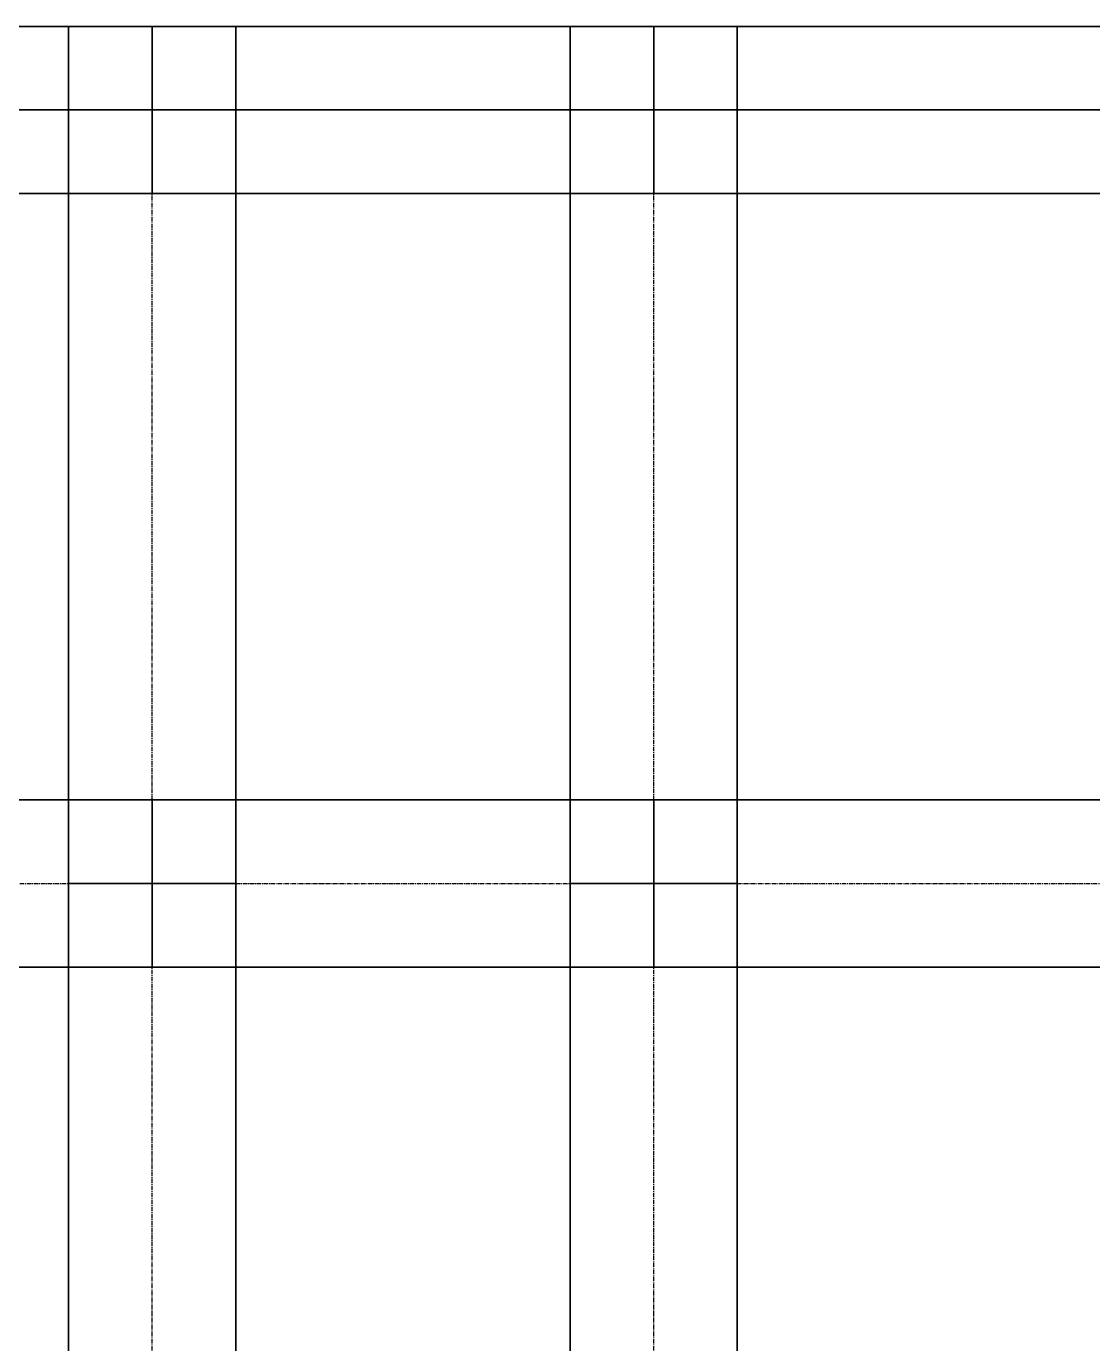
# Model space of a CAD drawing. Extents: x -12 to 2097, y 100 to 3117.
# Drawn here: x 896.9 to 1050, y 2927.9 to 3116.9 of the extents above; entities that cross this region are included whole.
import ezdxf

# ---------------------------------------------------------------- set-up
doc = ezdxf.new("R2010")
doc.units = 0
doc.header["$MEASUREMENT"] = 0
doc.linetypes.add('Center', pattern=[2, 1.25, -0.25, 0.25, -0.25])
for name, color, linetype in [('BEAM', 5, 'CONTINUOUS'), ('CENTERLINES', 7, 'CONTINUOUS'), ('COLS', 5, 'CONTINUOUS'), ('SLAB', 6, 'CONTINUOUS')]:
    doc.layers.add(name, color=color, linetype=linetype)

msp = doc.modelspace()

# ---------------------------------------------------------------- linework, layer by layer
at = {"layer": 'BEAM', "color": 5, "linetype": 'CONTINUOUS'}
for points in [[(744, 3116.916, 600), (744, 3116.916, 624), (915, 3116.916, 624), (915, 3116.916, 600)], [(744, 3116.916, 624), (744, 3092.916, 624), (915, 3092.916, 624), (915, 3116.916, 624)], [(744, 3092.916, 600), (744, 3116.916, 600), (915, 3116.916, 600), (915, 3092.916, 600)], [(744, 3116.916, 468), (744, 3116.916, 492), (915, 3116.916, 492), (915, 3116.916, 468)], [(744, 3116.916, 492), (744, 3092.916, 492), (915, 3092.916, 492), (915, 3116.916, 492)], [(744, 3092.916, 468), (744, 3116.916, 468), (915, 3116.916, 468), (915, 3092.916, 468)], [(744, 3116.916, 336), (744, 3116.916, 360), (915, 3116.916, 360), (915, 3116.916, 336)], [(744, 3116.916, 360), (744, 3092.916, 360), (915, 3092.916, 360), (915, 3116.916, 360)], [(744, 3092.916, 336), (744, 3116.916, 336), (915, 3116.916, 336), (915, 3092.916, 336)], [(744, 3116.916, 204), (744, 3116.916, 228), (915, 3116.916, 228), (915, 3116.916, 204)], [(744, 3116.916, 228), (744, 3092.916, 228), (915, 3092.916, 228), (915, 3116.916, 228)], [(744, 3092.916, 204), (744, 3116.916, 204), (915, 3116.916, 204), (915, 3092.916, 204)], [(744, 3116.916, 60), (744, 3116.916, 84), (915, 3116.916, 84), (915, 3116.916, 60)], [(744, 3116.916, 84), (744, 3092.916, 84), (915, 3092.916, 84), (915, 3116.916, 84)], [(744, 3092.916, 60), (744, 3116.916, 60), (915, 3116.916, 60), (915, 3092.916, 60)], [(915, 3116.916, 600), (915, 3116.916, 624), (987, 3116.916, 624), (987, 3116.916, 600)], [(915, 3116.916, 624), (915, 3092.916, 624), (987, 3092.916, 624), (987, 3116.916, 624)], [(915, 3092.916, 600), (915, 3116.916, 600), (987, 3116.916, 600), (987, 3092.916, 600)], [(915, 3116.916, 468), (915, 3116.916, 492), (987, 3116.916, 492), (987, 3116.916, 468)], [(915, 3116.916, 492), (915, 3092.916, 492), (987, 3092.916, 492), (987, 3116.916, 492)], [(915, 3092.916, 468), (915, 3116.916, 468), (987, 3116.916, 468), (987, 3092.916, 468)], [(915, 3116.916, 336), (915, 3116.916, 360), (987, 3116.916, 360), (987, 3116.916, 336)], [(915, 3116.916, 360), (915, 3092.916, 360), (987, 3092.916, 360), (987, 3116.916, 360)], [(915, 3092.916, 336), (915, 3116.916, 336), (987, 3116.916, 336), (987, 3092.916, 336)], [(915, 3116.916, 204), (915, 3116.916, 228), (987, 3116.916, 228), (987, 3116.916, 204)], [(915, 3116.916, 228), (915, 3092.916, 228), (987, 3092.916, 228), (987, 3116.916, 228)], [(915, 3092.916, 204), (915, 3116.916, 204), (987, 3116.916, 204), (987, 3092.916, 204)], [(915, 3116.916, 60), (915, 3116.916, 84), (987, 3116.916, 84), (987, 3116.916, 60)], [(915, 3116.916, 84), (915, 3092.916, 84), (987, 3092.916, 84), (987, 3116.916, 84)], [(915, 3092.916, 60), (915, 3116.916, 60), (987, 3116.916, 60), (987, 3092.916, 60)], [(987, 3116.916, 600), (987, 3116.916, 624), (1098, 3116.916, 624), (1098, 3116.916, 600)], [(987, 3116.916, 624), (987, 3092.916, 624), (1098, 3092.916, 624), (1098, 3116.916, 624)], [(987, 3092.916, 600), (987, 3116.916, 600), (1098, 3116.916, 600), (1098, 3092.916, 600)], [(987, 3116.916, 468), (987, 3116.916, 492), (1098, 3116.916, 492), (1098, 3116.916, 468)], [(987, 3116.916, 492), (987, 3092.916, 492), (1098, 3092.916, 492), (1098, 3116.916, 492)], [(987, 3092.916, 468), (987, 3116.916, 468), (1098, 3116.916, 468), (1098, 3092.916, 468)], [(987, 3116.916, 336), (987, 3116.916, 360), (1098, 3116.916, 360), (1098, 3116.916, 336)], [(987, 3116.916, 360), (987, 3092.916, 360), (1098, 3092.916, 360), (1098, 3116.916, 360)], [(987, 3092.916, 336), (987, 3116.916, 336), (1098, 3116.916, 336), (1098, 3092.916, 336)], [(987, 3116.916, 204), (987, 3116.916, 228), (1098, 3116.916, 228), (1098, 3116.916, 204)], [(987, 3116.916, 228), (987, 3092.916, 228), (1098, 3092.916, 228), (1098, 3116.916, 228)], [(987, 3092.916, 204), (987, 3116.916, 204), (1098, 3116.916, 204), (1098, 3092.916, 204)], [(987, 3116.916, 60), (987, 3116.916, 84), (1098, 3116.916, 84), (1098, 3116.916, 60)], [(987, 3116.916, 84), (987, 3092.916, 84), (1098, 3092.916, 84), (1098, 3116.916, 84)], [(987, 3092.916, 60), (987, 3116.916, 60), (1098, 3116.916, 60), (1098, 3092.916, 60)], [(903, 2993.916, 600), (903, 2993.916, 624), (903, 3104.916, 624), (903, 3104.916, 600)], [(903, 2993.916, 624), (927, 2993.916, 624), (927, 3104.916, 624), (903, 3104.916, 624)], [(927, 2993.916, 600), (903, 2993.916, 600), (903, 3104.916, 600), (927, 3104.916, 600)], [(903, 2993.916, 468), (903, 2993.916, 492), (903, 3104.916, 492), (903, 3104.916, 468)], [(903, 2993.916, 492), (927, 2993.916, 492), (927, 3104.916, 492), (903, 3104.916, 492)], [(927, 2993.916, 468), (903, 2993.916, 468), (903, 3104.916, 468), (927, 3104.916, 468)], [(903, 2993.916, 336), (903, 2993.916, 360), (903, 3104.916, 360), (903, 3104.916, 336)], [(903, 2993.916, 360), (927, 2993.916, 360), (927, 3104.916, 360), (903, 3104.916, 360)], [(927, 2993.916, 336), (903, 2993.916, 336), (903, 3104.916, 336), (927, 3104.916, 336)], [(903, 2993.916, 204), (903, 2993.916, 228), (903, 3104.916, 228), (903, 3104.916, 204)], [(903, 2993.916, 228), (927, 2993.916, 228), (927, 3104.916, 228), (903, 3104.916, 228)], [(927, 2993.916, 204), (903, 2993.916, 204), (903, 3104.916, 204), (927, 3104.916, 204)], [(903, 2993.916, 60), (903, 2993.916, 84), (903, 3104.916, 84), (903, 3104.916, 60)], [(903, 2993.916, 84), (927, 2993.916, 84), (927, 3104.916, 84), (903, 3104.916, 84)], [(927, 2993.916, 60), (903, 2993.916, 60), (903, 3104.916, 60), (927, 3104.916, 60)], [(927, 2993.916, 624), (927, 2993.916, 600), (927, 3104.916, 600), (927, 3104.916, 624)], [(927, 2993.916, 492), (927, 2993.916, 468), (927, 3104.916, 468), (927, 3104.916, 492)], [(927, 2993.916, 360), (927, 2993.916, 336), (927, 3104.916, 336), (927, 3104.916, 360)], [(927, 2993.916, 228), (927, 2993.916, 204), (927, 3104.916, 204), (927, 3104.916, 228)], [(927, 2993.916, 84), (927, 2993.916, 60), (927, 3104.916, 60), (927, 3104.916, 84)], [(975, 2993.916, 600), (975, 2993.916, 624), (975, 3104.916, 624), (975, 3104.916, 600)], [(975, 2993.916, 624), (999, 2993.916, 624), (999, 3104.916, 624), (975, 3104.916, 624)], [(999, 2993.916, 600), (975, 2993.916, 600), (975, 3104.916, 600), (999, 3104.916, 600)], [(975, 2993.916, 468), (975, 2993.916, 492), (975, 3104.916, 492), (975, 3104.916, 468)], [(975, 2993.916, 492), (999, 2993.916, 492), (999, 3104.916, 492), (975, 3104.916, 492)], [(999, 2993.916, 468), (975, 2993.916, 468), (975, 3104.916, 468), (999, 3104.916, 468)], [(975, 2993.916, 336), (975, 2993.916, 360), (975, 3104.916, 360), (975, 3104.916, 336)], [(975, 2993.916, 360), (999, 2993.916, 360), (999, 3104.916, 360), (975, 3104.916, 360)], [(999, 2993.916, 336), (975, 2993.916, 336), (975, 3104.916, 336), (999, 3104.916, 336)], [(975, 2993.916, 204), (975, 2993.916, 228), (975, 3104.916, 228), (975, 3104.916, 204)], [(975, 2993.916, 228), (999, 2993.916, 228), (999, 3104.916, 228), (975, 3104.916, 228)], [(999, 2993.916, 204), (975, 2993.916, 204), (975, 3104.916, 204), (999, 3104.916, 204)], [(975, 2993.916, 60), (975, 2993.916, 84), (975, 3104.916, 84), (975, 3104.916, 60)], [(975, 2993.916, 84), (999, 2993.916, 84), (999, 3104.916, 84), (975, 3104.916, 84)], [(999, 2993.916, 60), (975, 2993.916, 60), (975, 3104.916, 60), (999, 3104.916, 60)], [(999, 2993.916, 624), (999, 2993.916, 600), (999, 3104.916, 600), (999, 3104.916, 624)], [(999, 2993.916, 492), (999, 2993.916, 468), (999, 3104.916, 468), (999, 3104.916, 492)], [(999, 2993.916, 360), (999, 2993.916, 336), (999, 3104.916, 336), (999, 3104.916, 360)], [(999, 2993.916, 228), (999, 2993.916, 204), (999, 3104.916, 204), (999, 3104.916, 228)], [(999, 2993.916, 84), (999, 2993.916, 60), (999, 3104.916, 60), (999, 3104.916, 84)], [(744, 3092.916, 624), (744, 3092.916, 600), (915, 3092.916, 600), (915, 3092.916, 624)], [(744, 3092.916, 492), (744, 3092.916, 468), (915, 3092.916, 468), (915, 3092.916, 492)], [(744, 3092.916, 360), (744, 3092.916, 336), (915, 3092.916, 336), (915, 3092.916, 360)], [(744, 3092.916, 228), (744, 3092.916, 204), (915, 3092.916, 204), (915, 3092.916, 228)], [(744, 3092.916, 84), (744, 3092.916, 60), (915, 3092.916, 60), (915, 3092.916, 84)], [(915, 3092.916, 624), (915, 3092.916, 600), (987, 3092.916, 600), (987, 3092.916, 624)], [(915, 3092.916, 492), (915, 3092.916, 468), (987, 3092.916, 468), (987, 3092.916, 492)], [(915, 3092.916, 360), (915, 3092.916, 336), (987, 3092.916, 336), (987, 3092.916, 360)], [(915, 3092.916, 228), (915, 3092.916, 204), (987, 3092.916, 204), (987, 3092.916, 228)], [(915, 3092.916, 84), (915, 3092.916, 60), (987, 3092.916, 60), (987, 3092.916, 84)], [(987, 3092.916, 624), (987, 3092.916, 600), (1098, 3092.916, 600), (1098, 3092.916, 624)], [(987, 3092.916, 492), (987, 3092.916, 468), (1098, 3092.916, 468), (1098, 3092.916, 492)], [(987, 3092.916, 360), (987, 3092.916, 336), (1098, 3092.916, 336), (1098, 3092.916, 360)], [(987, 3092.916, 228), (987, 3092.916, 204), (1098, 3092.916, 204), (1098, 3092.916, 228)], [(987, 3092.916, 84), (987, 3092.916, 60), (1098, 3092.916, 60), (1098, 3092.916, 84)], [(744, 3005.916, 600), (744, 3005.916, 624), (915, 3005.916, 624), (915, 3005.916, 600)], [(744, 3005.916, 624), (744, 2981.916, 624), (915, 2981.916, 624), (915, 3005.916, 624)], [(744, 2981.916, 600), (744, 3005.916, 600), (915, 3005.916, 600), (915, 2981.916, 600)], [(744, 3005.916, 468), (744, 3005.916, 492), (915, 3005.916, 492), (915, 3005.916, 468)], [(744, 3005.916, 492), (744, 2981.916, 492), (915, 2981.916, 492), (915, 3005.916, 492)], [(744, 2981.916, 468), (744, 3005.916, 468), (915, 3005.916, 468), (915, 2981.916, 468)], [(744, 3005.916, 336), (744, 3005.916, 360), (915, 3005.916, 360), (915, 3005.916, 336)], [(744, 3005.916, 360), (744, 2981.916, 360), (915, 2981.916, 360), (915, 3005.916, 360)], [(744, 2981.916, 336), (744, 3005.916, 336), (915, 3005.916, 336), (915, 2981.916, 336)], [(744, 3005.916, 204), (744, 3005.916, 228), (915, 3005.916, 228), (915, 3005.916, 204)], [(744, 3005.916, 228), (744, 2981.916, 228), (915, 2981.916, 228), (915, 3005.916, 228)], [(744, 2981.916, 204), (744, 3005.916, 204), (915, 3005.916, 204), (915, 2981.916, 204)], [(744, 3005.916, 60), (744, 3005.916, 84), (915, 3005.916, 84), (915, 3005.916, 60)], [(744, 3005.916, 84), (744, 2981.916, 84), (915, 2981.916, 84), (915, 3005.916, 84)], [(744, 2981.916, 60), (744, 3005.916, 60), (915, 3005.916, 60), (915, 2981.916, 60)], [(915, 3005.916, 600), (915, 3005.916, 624), (987, 3005.916, 624), (987, 3005.916, 600)], [(915, 3005.916, 624), (915, 2981.916, 624), (987, 2981.916, 624), (987, 3005.916, 624)], [(915, 2981.916, 600), (915, 3005.916, 600), (987, 3005.916, 600), (987, 2981.916, 600)], [(915, 3005.916, 468), (915, 3005.916, 492), (987, 3005.916, 492), (987, 3005.916, 468)], [(915, 3005.916, 492), (915, 2981.916, 492), (987, 2981.916, 492), (987, 3005.916, 492)], [(915, 2981.916, 468), (915, 3005.916, 468), (987, 3005.916, 468), (987, 2981.916, 468)], [(915, 3005.916, 336), (915, 3005.916, 360), (987, 3005.916, 360), (987, 3005.916, 336)], [(915, 3005.916, 360), (915, 2981.916, 360), (987, 2981.916, 360), (987, 3005.916, 360)], [(915, 2981.916, 336), (915, 3005.916, 336), (987, 3005.916, 336), (987, 2981.916, 336)], [(915, 3005.916, 204), (915, 3005.916, 228), (987, 3005.916, 228), (987, 3005.916, 204)], [(915, 3005.916, 228), (915, 2981.916, 228), (987, 2981.916, 228), (987, 3005.916, 228)], [(915, 2981.916, 204), (915, 3005.916, 204), (987, 3005.916, 204), (987, 2981.916, 204)], [(915, 3005.916, 60), (915, 3005.916, 84), (987, 3005.916, 84), (987, 3005.916, 60)], [(915, 3005.916, 84), (915, 2981.916, 84), (987, 2981.916, 84), (987, 3005.916, 84)], [(915, 2981.916, 60), (915, 3005.916, 60), (987, 3005.916, 60), (987, 2981.916, 60)], [(987, 3005.916, 600), (987, 3005.916, 624), (1098, 3005.916, 624), (1098, 3005.916, 600)], [(987, 3005.916, 624), (987, 2981.916, 624), (1098, 2981.916, 624), (1098, 3005.916, 624)], [(987, 2981.916, 600), (987, 3005.916, 600), (1098, 3005.916, 600), (1098, 2981.916, 600)], [(987, 3005.916, 468), (987, 3005.916, 492), (1098, 3005.916, 492), (1098, 3005.916, 468)], [(987, 3005.916, 492), (987, 2981.916, 492), (1098, 2981.916, 492), (1098, 3005.916, 492)], [(987, 2981.916, 468), (987, 3005.916, 468), (1098, 3005.916, 468), (1098, 2981.916, 468)], [(987, 3005.916, 336), (987, 3005.916, 360), (1098, 3005.916, 360), (1098, 3005.916, 336)], [(987, 3005.916, 360), (987, 2981.916, 360), (1098, 2981.916, 360), (1098, 3005.916, 360)], [(987, 2981.916, 336), (987, 3005.916, 336), (1098, 3005.916, 336), (1098, 2981.916, 336)], [(987, 3005.916, 204), (987, 3005.916, 228), (1098, 3005.916, 228), (1098, 3005.916, 204)], [(987, 3005.916, 228), (987, 2981.916, 228), (1098, 2981.916, 228), (1098, 3005.916, 228)], [(987, 2981.916, 204), (987, 3005.916, 204), (1098, 3005.916, 204), (1098, 2981.916, 204)], [(987, 3005.916, 60), (987, 3005.916, 84), (1098, 3005.916, 84), (1098, 3005.916, 60)], [(987, 3005.916, 84), (987, 2981.916, 84), (1098, 2981.916, 84), (1098, 3005.916, 84)], [(987, 2981.916, 60), (987, 3005.916, 60), (1098, 3005.916, 60), (1098, 2981.916, 60)], [(903, 2908.92, 600), (903, 2908.92, 624), (903, 2993.916, 624), (903, 2993.916, 600)], [(903, 2908.92, 624), (927, 2908.92, 624), (927, 2993.916, 624), (903, 2993.916, 624)], [(927, 2908.92, 600), (903, 2908.92, 600), (903, 2993.916, 600), (927, 2993.916, 600)], [(903, 2908.92, 468), (903, 2908.92, 492), (903, 2993.916, 492), (903, 2993.916, 468)], [(903, 2908.92, 492), (927, 2908.92, 492), (927, 2993.916, 492), (903, 2993.916, 492)], [(927, 2908.92, 468), (903, 2908.92, 468), (903, 2993.916, 468), (927, 2993.916, 468)], [(903, 2908.92, 336), (903, 2908.92, 360), (903, 2993.916, 360), (903, 2993.916, 336)], [(903, 2908.92, 360), (927, 2908.92, 360), (927, 2993.916, 360), (903, 2993.916, 360)], [(927, 2908.92, 336), (903, 2908.92, 336), (903, 2993.916, 336), (927, 2993.916, 336)], [(903, 2908.92, 204), (903, 2908.92, 228), (903, 2993.916, 228), (903, 2993.916, 204)], [(903, 2908.92, 228), (927, 2908.92, 228), (927, 2993.916, 228), (903, 2993.916, 228)], [(927, 2908.92, 204), (903, 2908.92, 204), (903, 2993.916, 204), (927, 2993.916, 204)], [(903, 2908.92, 60), (903, 2908.92, 84), (903, 2993.916, 84), (903, 2993.916, 60)], [(903, 2908.92, 84), (927, 2908.92, 84), (927, 2993.916, 84), (903, 2993.916, 84)], [(927, 2908.92, 60), (903, 2908.92, 60), (903, 2993.916, 60), (927, 2993.916, 60)], [(927, 2908.92, 624), (927, 2908.92, 600), (927, 2993.916, 600), (927, 2993.916, 624)], [(927, 2908.92, 492), (927, 2908.92, 468), (927, 2993.916, 468), (927, 2993.916, 492)], [(927, 2908.92, 360), (927, 2908.92, 336), (927, 2993.916, 336), (927, 2993.916, 360)], [(927, 2908.92, 228), (927, 2908.92, 204), (927, 2993.916, 204), (927, 2993.916, 228)], [(927, 2908.92, 84), (927, 2908.92, 60), (927, 2993.916, 60), (927, 2993.916, 84)], [(975, 2908.92, 600), (975, 2908.92, 624), (975, 2993.916, 624), (975, 2993.916, 600)], [(975, 2908.92, 624), (999, 2908.92, 624), (999, 2993.916, 624), (975, 2993.916, 624)], [(999, 2908.92, 600), (975, 2908.92, 600), (975, 2993.916, 600), (999, 2993.916, 600)], [(975, 2908.92, 468), (975, 2908.92, 492), (975, 2993.916, 492), (975, 2993.916, 468)], [(975, 2908.92, 492), (999, 2908.92, 492), (999, 2993.916, 492), (975, 2993.916, 492)], [(999, 2908.92, 468), (975, 2908.92, 468), (975, 2993.916, 468), (999, 2993.916, 468)], [(975, 2908.92, 336), (975, 2908.92, 360), (975, 2993.916, 360), (975, 2993.916, 336)], [(975, 2908.92, 360), (999, 2908.92, 360), (999, 2993.916, 360), (975, 2993.916, 360)], [(999, 2908.92, 336), (975, 2908.92, 336), (975, 2993.916, 336), (999, 2993.916, 336)], [(975, 2908.92, 204), (975, 2908.92, 228), (975, 2993.916, 228), (975, 2993.916, 204)], [(975, 2908.92, 228), (999, 2908.92, 228), (999, 2993.916, 228), (975, 2993.916, 228)], [(999, 2908.92, 204), (975, 2908.92, 204), (975, 2993.916, 204), (999, 2993.916, 204)], [(975, 2908.92, 60), (975, 2908.92, 84), (975, 2993.916, 84), (975, 2993.916, 60)], [(975, 2908.92, 84), (999, 2908.92, 84), (999, 2993.916, 84), (975, 2993.916, 84)], [(999, 2908.92, 60), (975, 2908.92, 60), (975, 2993.916, 60), (999, 2993.916, 60)], [(999, 2908.92, 624), (999, 2908.92, 600), (999, 2993.916, 600), (999, 2993.916, 624)], [(999, 2908.92, 492), (999, 2908.92, 468), (999, 2993.916, 468), (999, 2993.916, 492)], [(999, 2908.92, 360), (999, 2908.92, 336), (999, 2993.916, 336), (999, 2993.916, 360)], [(999, 2908.92, 228), (999, 2908.92, 204), (999, 2993.916, 204), (999, 2993.916, 228)], [(999, 2908.92, 84), (999, 2908.92, 60), (999, 2993.916, 60), (999, 2993.916, 84)], [(744, 2981.916, 624), (744, 2981.916, 600), (915, 2981.916, 600), (915, 2981.916, 624)], [(744, 2981.916, 492), (744, 2981.916, 468), (915, 2981.916, 468), (915, 2981.916, 492)], [(744, 2981.916, 360), (744, 2981.916, 336), (915, 2981.916, 336), (915, 2981.916, 360)], [(744, 2981.916, 228), (744, 2981.916, 204), (915, 2981.916, 204), (915, 2981.916, 228)], [(744, 2981.916, 84), (744, 2981.916, 60), (915, 2981.916, 60), (915, 2981.916, 84)], [(915, 2981.916, 624), (915, 2981.916, 600), (987, 2981.916, 600), (987, 2981.916, 624)], [(915, 2981.916, 492), (915, 2981.916, 468), (987, 2981.916, 468), (987, 2981.916, 492)], [(915, 2981.916, 360), (915, 2981.916, 336), (987, 2981.916, 336), (987, 2981.916, 360)], [(915, 2981.916, 228), (915, 2981.916, 204), (987, 2981.916, 204), (987, 2981.916, 228)], [(915, 2981.916, 84), (915, 2981.916, 60), (987, 2981.916, 60), (987, 2981.916, 84)], [(987, 2981.916, 624), (987, 2981.916, 600), (1098, 2981.916, 600), (1098, 2981.916, 624)], [(987, 2981.916, 492), (987, 2981.916, 468), (1098, 2981.916, 468), (1098, 2981.916, 492)], [(987, 2981.916, 360), (987, 2981.916, 336), (1098, 2981.916, 336), (1098, 2981.916, 360)], [(987, 2981.916, 228), (987, 2981.916, 204), (1098, 2981.916, 204), (1098, 2981.916, 228)], [(987, 2981.916, 84), (987, 2981.916, 60), (1098, 2981.916, 60), (1098, 2981.916, 84)]]:
    msp.add_3dface(points, dxfattribs=at)
at = {"layer": 'CENTERLINES', "color": 0, "linetype": 'CENTER', "ltscale": 0.5}
for p, q in [((744, 3104.916, 624), (915, 3104.916, 624)), ((744, 3104.916, 492), (915, 3104.916, 492)), ((744, 3104.916, 360), (915, 3104.916, 360)), ((744, 3104.916, 228), (915, 3104.916, 228)), ((744, 3104.916, 84), (915, 3104.916, 84)), ((915, 2993.916, 624), (915, 3104.916, 624)), ((915, 2993.916, 492), (915, 3104.916, 492)), ((915, 2993.916, 360), (915, 3104.916, 360)), ((915, 2993.916, 228), (915, 3104.916, 228)), ((915, 2993.916, 84), (915, 3104.916, 84)), ((915, 3104.916, 624), (987, 3104.916, 624)), ((915, 3104.916, 492), (987, 3104.916, 492)), ((915, 3104.916, 360), (987, 3104.916, 360)), ((915, 3104.916, 228), (987, 3104.916, 228)), ((915, 3104.916, 84), (987, 3104.916, 84)), ((915, 3104.916, 492), (915, 3104.916, 624)), ((915, 3104.916, 360), (915, 3104.916, 492)), ((915, 3104.916, 228), (915, 3104.916, 360)), ((915, 3104.916, 84), (915, 3104.916, 228)), ((915, 3104.916, 24), (915, 3104.916, 84)), ((915, 3104.916), (915, 3104.916, 24)), ((987, 2993.916, 624), (987, 3104.916, 624)), ((987, 2993.916, 492), (987, 3104.916, 492)), ((987, 2993.916, 360), (987, 3104.916, 360)), ((987, 2993.916, 228), (987, 3104.916, 228)), ((987, 2993.916, 84), (987, 3104.916, 84)), ((987, 3104.916, 624), (1098, 3104.916, 624)), ((987, 3104.916, 492), (1098, 3104.916, 492)), ((987, 3104.916, 360), (1098, 3104.916, 360)), ((987, 3104.916, 228), (1098, 3104.916, 228)), ((987, 3104.916, 84), (1098, 3104.916, 84)), ((987, 3104.916, 492), (987, 3104.916, 624)), ((987, 3104.916, 360), (987, 3104.916, 492)), ((987, 3104.916, 228), (987, 3104.916, 360)), ((987, 3104.916, 84), (987, 3104.916, 228)), ((987, 3104.916, 24), (987, 3104.916, 84)), ((987, 3104.916), (987, 3104.916, 24)), ((744, 2993.916, 624), (915, 2993.916, 624)), ((744, 2993.916, 492), (915, 2993.916, 492)), ((744, 2993.916, 360), (915, 2993.916, 360)), ((744, 2993.916, 228), (915, 2993.916, 228)), ((744, 2993.916, 84), (915, 2993.916, 84)), ((915, 2908.92, 624), (915, 2993.916, 624)), ((915, 2908.92, 492), (915, 2993.916, 492)), ((915, 2908.92, 360), (915, 2993.916, 360)), ((915, 2908.92, 228), (915, 2993.916, 228)), ((915, 2908.92, 84), (915, 2993.916, 84)), ((915, 2993.916, 624), (987, 2993.916, 624)), ((915, 2993.916, 492), (987, 2993.916, 492)), ((915, 2993.916, 360), (987, 2993.916, 360)), ((915, 2993.916, 228), (987, 2993.916, 228)), ((915, 2993.916, 84), (987, 2993.916, 84)), ((915, 2993.916, 492), (915, 2993.916, 624)), ((915, 2993.916, 360), (915, 2993.916, 492)), ((915, 2993.916, 228), (915, 2993.916, 360)), ((915, 2993.916, 84), (915, 2993.916, 228)), ((915, 2993.916, 24), (915, 2993.916, 84)), ((915, 2993.916), (915, 2993.916, 24)), ((987, 2908.92, 624), (987, 2993.916, 624)), ((987, 2908.92, 492), (987, 2993.916, 492)), ((987, 2908.92, 360), (987, 2993.916, 360)), ((987, 2908.92, 228), (987, 2993.916, 228)), ((987, 2908.92, 84), (987, 2993.916, 84)), ((987, 2993.916, 624), (1098, 2993.916, 624)), ((987, 2993.916, 492), (1098, 2993.916, 492)), ((987, 2993.916, 360), (1098, 2993.916, 360)), ((987, 2993.916, 228), (1098, 2993.916, 228)), ((987, 2993.916, 84), (1098, 2993.916, 84)), ((987, 2993.916, 492), (987, 2993.916, 624)), ((987, 2993.916, 360), (987, 2993.916, 492)), ((987, 2993.916, 228), (987, 2993.916, 360)), ((987, 2993.916, 84), (987, 2993.916, 228)), ((987, 2993.916, 24), (987, 2993.916, 84)), ((987, 2993.916), (987, 2993.916, 24))]:
    msp.add_line(p, q, dxfattribs=at)
at = {"layer": 'CENTERLINES', "color": 0, "linetype": 'CENTER'}
for elevation in [624, 492, 360, 228, 84]:
    msp.add_lwpolyline([(0, 1540.92), (0, 1711.92), (0, 1882.92), (0, 2053.92), (0, 2224.92), (0, 2395.92), (0, 2566.92), (0, 2737.92), (0, 2908.92), (0, 2993.916), (0, 3104.916), (111, 3104.916), (240, 3104.916), (351, 3104.916), (402, 3104.916), (573, 3104.916), (744, 3104.916), (915, 3104.916), (987, 3104.916), (1098, 3104.916), (1170, 3104.916), (1341, 3104.916)], dxfattribs=dict(at, elevation=elevation))
at = {"layer": 'COLS', "color": 5, "linetype": 'CONTINUOUS'}
for points in [[(927, 3116.916, 492), (903, 3116.916, 492), (903, 3116.916, 624), (927, 3116.916, 624)], [(903, 3116.916, 492), (903, 3092.916, 492), (903, 3092.916, 624), (903, 3116.916, 624)], [(927, 3116.916, 360), (903, 3116.916, 360), (903, 3116.916, 492), (927, 3116.916, 492)], [(903, 3116.916, 360), (903, 3092.916, 360), (903, 3092.916, 492), (903, 3116.916, 492)], [(927, 3116.916, 228), (903, 3116.916, 228), (903, 3116.916, 360), (927, 3116.916, 360)], [(903, 3116.916, 228), (903, 3092.916, 228), (903, 3092.916, 360), (903, 3116.916, 360)], [(927, 3116.916, 84), (903, 3116.916, 84), (903, 3116.916, 228), (927, 3116.916, 228)], [(903, 3116.916, 84), (903, 3092.916, 84), (903, 3092.916, 228), (903, 3116.916, 228)], [(927, 3116.916, 24), (903, 3116.916, 24), (903, 3116.916, 84), (927, 3116.916, 84)], [(903, 3116.916, 24), (903, 3092.916, 24), (903, 3092.916, 84), (903, 3116.916, 84)], [(927, 3116.916), (903, 3116.916), (903, 3116.916, 24), (927, 3116.916, 24)], [(903, 3116.916), (903, 3092.916), (903, 3092.916, 24), (903, 3116.916, 24)], [(927, 3092.916, 492), (927, 3116.916, 492), (927, 3116.916, 624), (927, 3092.916, 624)], [(927, 3092.916, 360), (927, 3116.916, 360), (927, 3116.916, 492), (927, 3092.916, 492)], [(927, 3092.916, 228), (927, 3116.916, 228), (927, 3116.916, 360), (927, 3092.916, 360)], [(927, 3092.916, 84), (927, 3116.916, 84), (927, 3116.916, 228), (927, 3092.916, 228)], [(927, 3092.916, 24), (927, 3116.916, 24), (927, 3116.916, 84), (927, 3092.916, 84)], [(927, 3092.916), (927, 3116.916), (927, 3116.916, 24), (927, 3092.916, 24)], [(999, 3116.916, 492), (975, 3116.916, 492), (975, 3116.916, 624), (999, 3116.916, 624)], [(975, 3116.916, 492), (975, 3092.916, 492), (975, 3092.916, 624), (975, 3116.916, 624)], [(999, 3116.916, 360), (975, 3116.916, 360), (975, 3116.916, 492), (999, 3116.916, 492)], [(975, 3116.916, 360), (975, 3092.916, 360), (975, 3092.916, 492), (975, 3116.916, 492)], [(999, 3116.916, 228), (975, 3116.916, 228), (975, 3116.916, 360), (999, 3116.916, 360)], [(975, 3116.916, 228), (975, 3092.916, 228), (975, 3092.916, 360), (975, 3116.916, 360)], [(999, 3116.916, 84), (975, 3116.916, 84), (975, 3116.916, 228), (999, 3116.916, 228)], [(975, 3116.916, 84), (975, 3092.916, 84), (975, 3092.916, 228), (975, 3116.916, 228)], [(999, 3116.916, 24), (975, 3116.916, 24), (975, 3116.916, 84), (999, 3116.916, 84)], [(975, 3116.916, 24), (975, 3092.916, 24), (975, 3092.916, 84), (975, 3116.916, 84)], [(999, 3116.916), (975, 3116.916), (975, 3116.916, 24), (999, 3116.916, 24)], [(975, 3116.916), (975, 3092.916), (975, 3092.916, 24), (975, 3116.916, 24)], [(999, 3092.916, 492), (999, 3116.916, 492), (999, 3116.916, 624), (999, 3092.916, 624)], [(999, 3092.916, 360), (999, 3116.916, 360), (999, 3116.916, 492), (999, 3092.916, 492)], [(999, 3092.916, 228), (999, 3116.916, 228), (999, 3116.916, 360), (999, 3092.916, 360)], [(999, 3092.916, 84), (999, 3116.916, 84), (999, 3116.916, 228), (999, 3092.916, 228)], [(999, 3092.916, 24), (999, 3116.916, 24), (999, 3116.916, 84), (999, 3092.916, 84)], [(999, 3092.916), (999, 3116.916), (999, 3116.916, 24), (999, 3092.916, 24)], [(903, 3092.916, 492), (927, 3092.916, 492), (927, 3092.916, 624), (903, 3092.916, 624)], [(903, 3092.916, 360), (927, 3092.916, 360), (927, 3092.916, 492), (903, 3092.916, 492)], [(903, 3092.916, 228), (927, 3092.916, 228), (927, 3092.916, 360), (903, 3092.916, 360)], [(903, 3092.916, 84), (927, 3092.916, 84), (927, 3092.916, 228), (903, 3092.916, 228)], [(903, 3092.916, 24), (927, 3092.916, 24), (927, 3092.916, 84), (903, 3092.916, 84)], [(903, 3092.916), (927, 3092.916), (927, 3092.916, 24), (903, 3092.916, 24)], [(975, 3092.916, 492), (999, 3092.916, 492), (999, 3092.916, 624), (975, 3092.916, 624)], [(975, 3092.916, 360), (999, 3092.916, 360), (999, 3092.916, 492), (975, 3092.916, 492)], [(975, 3092.916, 228), (999, 3092.916, 228), (999, 3092.916, 360), (975, 3092.916, 360)], [(975, 3092.916, 84), (999, 3092.916, 84), (999, 3092.916, 228), (975, 3092.916, 228)], [(975, 3092.916, 24), (999, 3092.916, 24), (999, 3092.916, 84), (975, 3092.916, 84)], [(975, 3092.916), (999, 3092.916), (999, 3092.916, 24), (975, 3092.916, 24)], [(927, 3005.916, 492), (903, 3005.916, 492), (903, 3005.916, 624), (927, 3005.916, 624)], [(903, 3005.916, 492), (903, 2981.916, 492), (903, 2981.916, 624), (903, 3005.916, 624)], [(927, 3005.916, 360), (903, 3005.916, 360), (903, 3005.916, 492), (927, 3005.916, 492)], [(903, 3005.916, 360), (903, 2981.916, 360), (903, 2981.916, 492), (903, 3005.916, 492)], [(927, 3005.916, 228), (903, 3005.916, 228), (903, 3005.916, 360), (927, 3005.916, 360)], [(903, 3005.916, 228), (903, 2981.916, 228), (903, 2981.916, 360), (903, 3005.916, 360)], [(927, 3005.916, 84), (903, 3005.916, 84), (903, 3005.916, 228), (927, 3005.916, 228)], [(903, 3005.916, 84), (903, 2981.916, 84), (903, 2981.916, 228), (903, 3005.916, 228)], [(927, 3005.916, 24), (903, 3005.916, 24), (903, 3005.916, 84), (927, 3005.916, 84)], [(903, 3005.916, 24), (903, 2981.916, 24), (903, 2981.916, 84), (903, 3005.916, 84)], [(927, 3005.916), (903, 3005.916), (903, 3005.916, 24), (927, 3005.916, 24)], [(903, 3005.916), (903, 2981.916), (903, 2981.916, 24), (903, 3005.916, 24)], [(927, 2981.916, 492), (927, 3005.916, 492), (927, 3005.916, 624), (927, 2981.916, 624)], [(927, 2981.916, 360), (927, 3005.916, 360), (927, 3005.916, 492), (927, 2981.916, 492)], [(927, 2981.916, 228), (927, 3005.916, 228), (927, 3005.916, 360), (927, 2981.916, 360)], [(927, 2981.916, 84), (927, 3005.916, 84), (927, 3005.916, 228), (927, 2981.916, 228)], [(927, 2981.916, 24), (927, 3005.916, 24), (927, 3005.916, 84), (927, 2981.916, 84)], [(927, 2981.916), (927, 3005.916), (927, 3005.916, 24), (927, 2981.916, 24)], [(999, 3005.916, 492), (975, 3005.916, 492), (975, 3005.916, 624), (999, 3005.916, 624)], [(975, 3005.916, 492), (975, 2981.916, 492), (975, 2981.916, 624), (975, 3005.916, 624)], [(999, 3005.916, 360), (975, 3005.916, 360), (975, 3005.916, 492), (999, 3005.916, 492)], [(975, 3005.916, 360), (975, 2981.916, 360), (975, 2981.916, 492), (975, 3005.916, 492)], [(999, 3005.916, 228), (975, 3005.916, 228), (975, 3005.916, 360), (999, 3005.916, 360)], [(975, 3005.916, 228), (975, 2981.916, 228), (975, 2981.916, 360), (975, 3005.916, 360)], [(999, 3005.916, 84), (975, 3005.916, 84), (975, 3005.916, 228), (999, 3005.916, 228)], [(975, 3005.916, 84), (975, 2981.916, 84), (975, 2981.916, 228), (975, 3005.916, 228)], [(999, 3005.916, 24), (975, 3005.916, 24), (975, 3005.916, 84), (999, 3005.916, 84)], [(975, 3005.916, 24), (975, 2981.916, 24), (975, 2981.916, 84), (975, 3005.916, 84)], [(999, 3005.916), (975, 3005.916), (975, 3005.916, 24), (999, 3005.916, 24)], [(975, 3005.916), (975, 2981.916), (975, 2981.916, 24), (975, 3005.916, 24)], [(999, 2981.916, 492), (999, 3005.916, 492), (999, 3005.916, 624), (999, 2981.916, 624)], [(999, 2981.916, 360), (999, 3005.916, 360), (999, 3005.916, 492), (999, 2981.916, 492)], [(999, 2981.916, 228), (999, 3005.916, 228), (999, 3005.916, 360), (999, 2981.916, 360)], [(999, 2981.916, 84), (999, 3005.916, 84), (999, 3005.916, 228), (999, 2981.916, 228)], [(999, 2981.916, 24), (999, 3005.916, 24), (999, 3005.916, 84), (999, 2981.916, 84)], [(999, 2981.916), (999, 3005.916), (999, 3005.916, 24), (999, 2981.916, 24)], [(903, 2981.916, 492), (927, 2981.916, 492), (927, 2981.916, 624), (903, 2981.916, 624)], [(903, 2981.916, 360), (927, 2981.916, 360), (927, 2981.916, 492), (903, 2981.916, 492)], [(903, 2981.916, 228), (927, 2981.916, 228), (927, 2981.916, 360), (903, 2981.916, 360)], [(903, 2981.916, 84), (927, 2981.916, 84), (927, 2981.916, 228), (903, 2981.916, 228)], [(903, 2981.916, 24), (927, 2981.916, 24), (927, 2981.916, 84), (903, 2981.916, 84)], [(903, 2981.916), (927, 2981.916), (927, 2981.916, 24), (903, 2981.916, 24)], [(975, 2981.916, 492), (999, 2981.916, 492), (999, 2981.916, 624), (975, 2981.916, 624)], [(975, 2981.916, 360), (999, 2981.916, 360), (999, 2981.916, 492), (975, 2981.916, 492)], [(975, 2981.916, 228), (999, 2981.916, 228), (999, 2981.916, 360), (975, 2981.916, 360)], [(975, 2981.916, 84), (999, 2981.916, 84), (999, 2981.916, 228), (975, 2981.916, 228)], [(975, 2981.916, 24), (999, 2981.916, 24), (999, 2981.916, 84), (975, 2981.916, 84)], [(975, 2981.916), (999, 2981.916), (999, 2981.916, 24), (975, 2981.916, 24)]]:
    msp.add_3dface(points, dxfattribs=at)
at = {"layer": 'SLAB', "color": 6, "linetype": 'CONTINUOUS'}
for points in [[(744, 3104.916, 624), (915, 3104.916, 624), (915, 3104.916, 629), (744, 3104.916, 629)], [(744, 3104.916, 492), (915, 3104.916, 492), (915, 3104.916, 497), (744, 3104.916, 497)], [(744, 3104.916, 360), (915, 3104.916, 360), (915, 3104.916, 365), (744, 3104.916, 365)], [(744, 3104.916, 228), (915, 3104.916, 228), (915, 3104.916, 233), (744, 3104.916, 233)], [(744, 3104.916, 84), (915, 3104.916, 84), (915, 3104.916, 89), (744, 3104.916, 89)], [(915, 3104.916, 624), (987, 3104.916, 624), (987, 3104.916, 629), (915, 3104.916, 629)], [(915, 3104.916, 492), (987, 3104.916, 492), (987, 3104.916, 497), (915, 3104.916, 497)], [(915, 3104.916, 360), (987, 3104.916, 360), (987, 3104.916, 365), (915, 3104.916, 365)], [(915, 3104.916, 228), (987, 3104.916, 228), (987, 3104.916, 233), (915, 3104.916, 233)], [(915, 3104.916, 84), (987, 3104.916, 84), (987, 3104.916, 89), (915, 3104.916, 89)], [(987, 3104.916, 624), (1098, 3104.916, 624), (1098, 3104.916, 629), (987, 3104.916, 629)], [(987, 3104.916, 492), (1098, 3104.916, 492), (1098, 3104.916, 497), (987, 3104.916, 497)], [(987, 3104.916, 360), (1098, 3104.916, 360), (1098, 3104.916, 365), (987, 3104.916, 365)], [(987, 3104.916, 228), (1098, 3104.916, 228), (1098, 3104.916, 233), (987, 3104.916, 233)], [(987, 3104.916, 84), (1098, 3104.916, 84), (1098, 3104.916, 89), (987, 3104.916, 89)]]:
    msp.add_3dface(points, dxfattribs=at)

doc.saveas('drawing.dxf')
